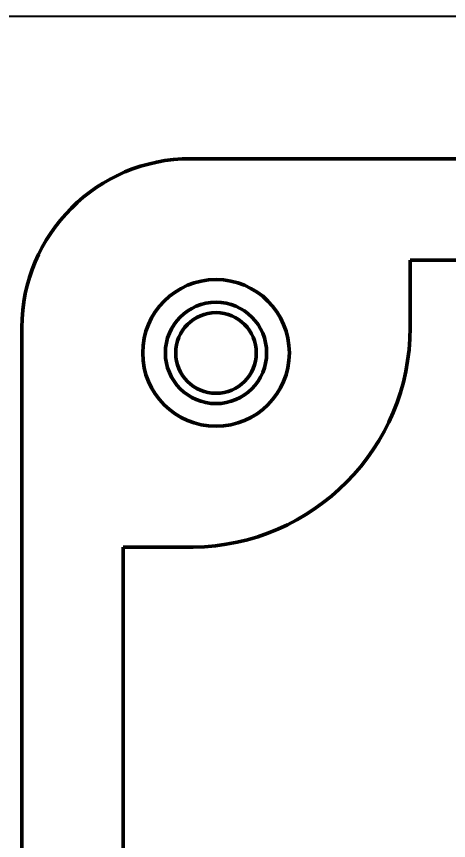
# Model space of a CAD drawing. Header units: millimetres. Extents: x -86 to 841, y -58 to 594.
# Drawn here: x 377.26 to 390.05, y 297.44 to 321.83 of the extents above; entities that cross this region are included whole.
import ezdxf

# ---------------------------------------------------------------- set-up
doc = ezdxf.new("R2010")
doc.units = ezdxf.units.MM
doc.layers.add('Dimension (ISO)', color=7, linetype='Continuous', lineweight=25)
doc.layers.add('Visible (ISO)', color=7, linetype='Continuous', lineweight=50)
doc.styles.add('Note Text (ISO)', font='tahoma.ttf')
doc.dimstyles.new('Default (ISO)', dxfattribs={"dimtxt": 3.5, "dimasz": 2.5, "dimexe": 3.175, "dimexo": 0, "dimgap": 0.762, "dimtad": 1, "dimrnd": 1e-08, "dimtxsty": 'Note Text (ISO)', "dimcen": 0.09, "dimdle": 10, "dimclrd": 256, "dimclre": 256, "dimclrt": 256, "dimadec": 0, "dimazin": 0, "dimtfac": 1.001486, "dimtmove": 0, "dimatfit": 3, "dimfxl": 1, "dimtolj": 1, "dimtzin": 0, "dimlwd": -1, "dimlwe": -1, "dimarcsym": 0})

# ---------------------------------------------------------------- blocks, each defined once
blk = doc.blocks.new('*D15')
at = {"layer": 'Defpoints', "color": 0, "transparency": 16777216}
for p in [(403.259, 321.832), (351.586, 205.621), (382.416, 205.621)]:
    blk.add_point(p, dxfattribs=at)
at = {"layer": 'Dimension (ISO)', "transparency": 16777216}
for p, q in [((403.259, 321.832), (348.411, 321.832)), ((351.586, 319.332), (351.586, 208.121)), ((382.416, 205.621), (348.411, 205.621))]:
    blk.add_line(p, q, dxfattribs=at)
for points in [[(351.169, 319.332), (352.003, 319.332), (351.586, 321.832)], [(351.169, 208.121), (352.003, 208.121), (351.586, 205.621)]]:
    blk.add_solid(points, dxfattribs=at)
at = {"layer": 'Dimension (ISO)', "transparency": 16777216, "insert": (346.381, 257.888), "char_height": 3.5, "attachment_point": 1, "rotation": 90, "style": 'Note Text (ISO)'}
blk.add_mtext('\\A1;116,21', dxfattribs=at)

msp = doc.modelspace()

# ---------------------------------------------------------------- linework, layer by layer
at = {"layer": 'Visible (ISO)'}
for p, q in [((416.288, 317.621), (382.416, 317.621)), ((388.916, 312.621), (388.916, 314.621)), ((388.916, 314.621), (416.288, 314.621)), ((377.416, 312.621), (377.416, 210.621)), ((380.416, 281.621), (380.416, 306.121)), ((380.416, 306.121), (382.489, 306.121))]:
    msp.add_line(p, q, dxfattribs=at)
for radius in [2.172, 1.5, 1.193]:
    msp.add_circle((383.166, 311.871), radius, dxfattribs=at)
for radius, start, end in [(5, 90, 180), (6.5, 270.645, 0)]:
    msp.add_arc((382.416, 312.621), radius, start, end, dxfattribs=at)

# ---------------------------------------------------------------- dimensions: what is measured, and where the dimension line sits
at = {"layer": 'Dimension (ISO)'}
dim = msp.add_linear_dim(base=(351.586, 205.621), p1=(403.259, 321.832), p2=(382.416, 205.621), angle=270, dimstyle='Default (ISO)', override={"dimgap": 0.762, "dimdec": 2, "dimtol": 0, "dimlim": 0, "dimtp": 0, "dimtm": 0, "dimtdec": 2, "dimtofl": 0, "dimatfit": 1}, dxfattribs=at)
dim.commit()
dim.dimension.update_dxf_attribs({"geometry": '*D15', "text_midpoint": (351.586, 264.726), "dimtype": 160})

doc.saveas('drawing.dxf')
